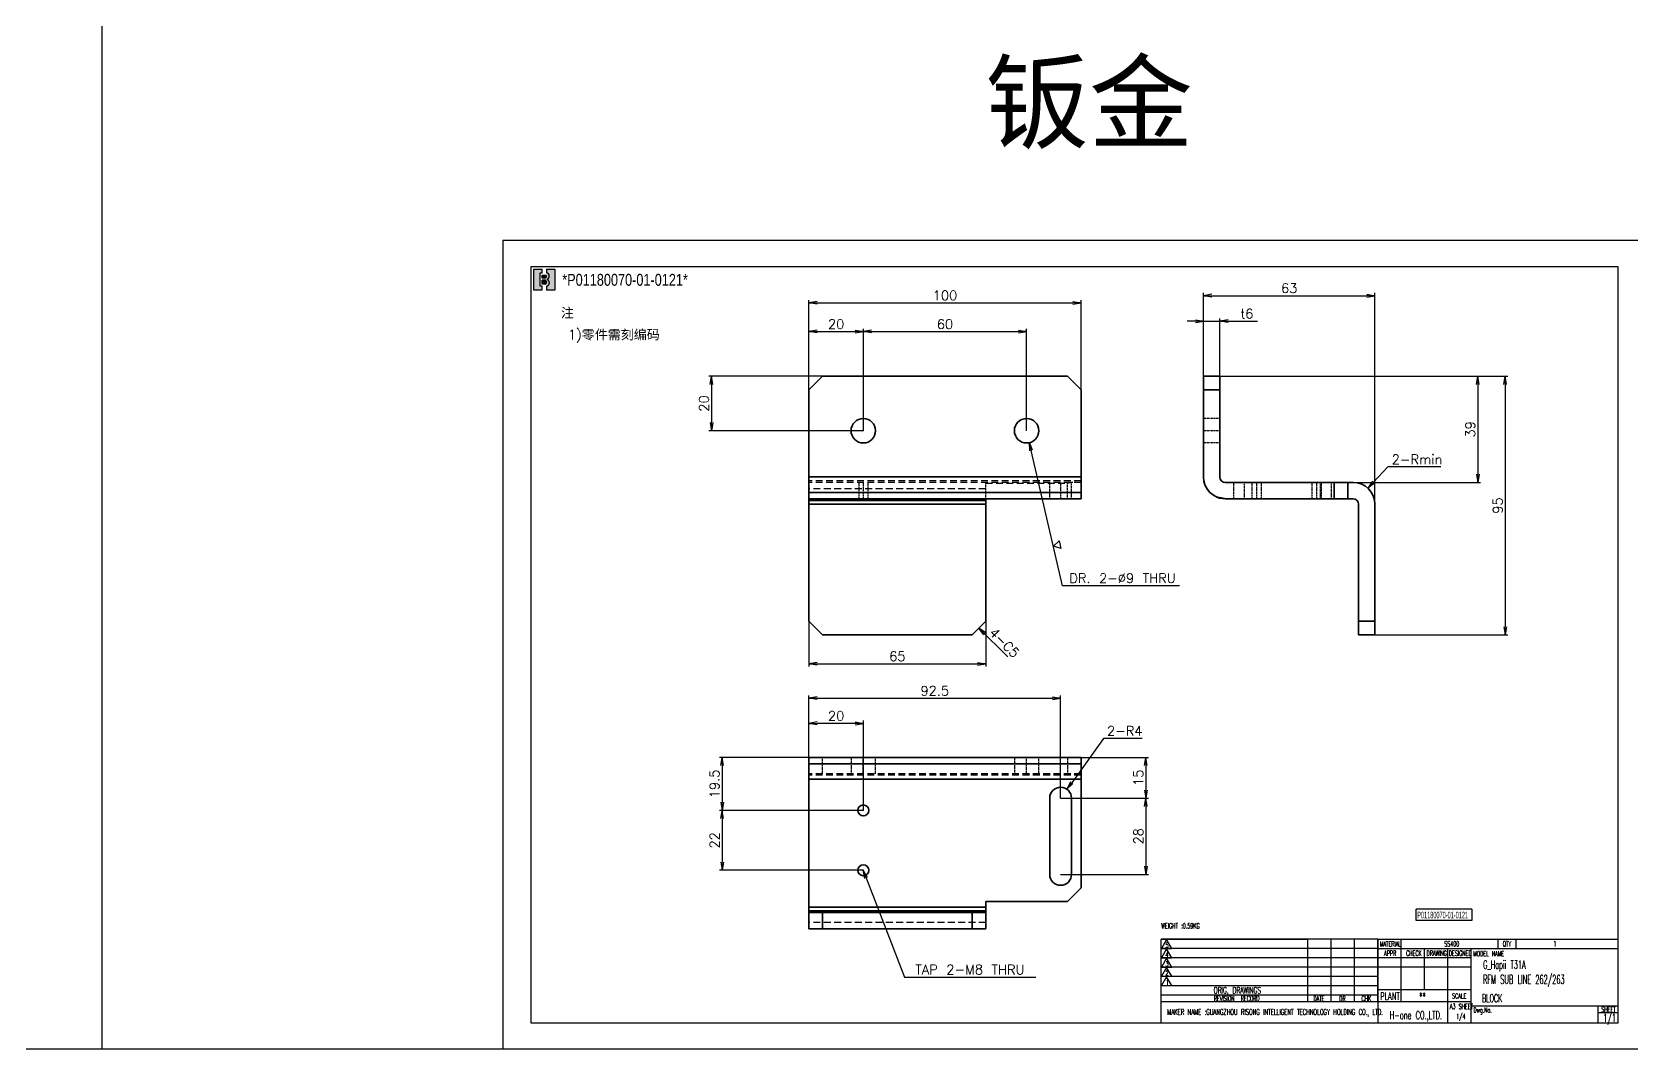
# Model space of a CAD drawing. Header units: inches. Extents: x 21 to 8642, y -3779 to 1599.
# Drawn here: x 4535 to 5123, y 19 to 393 of the extents above; entities that cross this region are included whole.
import ezdxf

# ---------------------------------------------------------------- set-up
doc = ezdxf.new("R2010")
doc.units = ezdxf.units.IN
doc.header["$MEASUREMENT"] = 0
doc.linetypes.add('HIDDEN-HOKUTO', pattern=[3.8, 2.5, -1.3])
doc.layers.add('AM_HID', color=1, linetype='HIDDEN-HOKUTO', lineweight=25)
doc.layers.add('title_frame', color=7, linetype='Continuous')
doc.layers.add('word_dim', color=253, linetype='Continuous')
doc.styles.add('MX_NOTE_STANDARD', font='txt.shx', dxfattribs={"bigfont": 'bigfont.shx'})
doc.styles.get("Standard").update_dxf_attribs({"font": 'txt', "bigfont": 'gbcbig.shx'})
doc.dimstyles.new('STANDARD 1-1', dxfattribs={"dimtxt": 3.5, "dimasz": 3, "dimexe": 1, "dimexo": 0, "dimgap": 1, "dimtad": 3, "dimdsep": 46, "dimtxsty": 'Standard', "dimblk1": 'OPEN', "dimblk2": 'OPEN', "dimsah": 1, "dimcen": 0, "dimclrt": 3, "dimazin": 2, "dimtfac": 1, "dimtmove": 0, "dimatfit": 3, "dimldrblk": 'OPEN', "dimfxl": 0, "dimtolj": 1, "dimtzin": 0, "dimarcsym": 0})
doc.dimstyles.new('STANDARD 1-1$3', dxfattribs={"dimtxt": 3.5, "dimasz": 3, "dimexe": 1, "dimexo": 0, "dimgap": 1, "dimtad": 3, "dimtoh": 1, "dimdsep": 46, "dimtxsty": 'Standard', "dimblk1": 'OPEN', "dimblk2": 'OPEN', "dimsah": 1, "dimcen": 0, "dimclrt": 3, "dimazin": 2, "dimtfac": 1, "dimtofl": 0, "dimtmove": 0, "dimatfit": 3, "dimldrblk": 'OPEN', "dimfxl": 0, "dimtolj": 1, "dimtzin": 0, "dimarcsym": 0})
doc.dimstyles.new('STANDARD 1-1$4', dxfattribs={"dimtxt": 3.5, "dimasz": 3, "dimexe": 1, "dimexo": 0, "dimgap": 1, "dimtad": 3, "dimtoh": 1, "dimdsep": 46, "dimtxsty": 'Standard', "dimblk1": 'OPEN', "dimblk2": 'OPEN', "dimsah": 1, "dimcen": 0, "dimclrt": 3, "dimazin": 2, "dimtfac": 1, "dimtofl": 0, "dimtmove": 0, "dimatfit": 3, "dimldrblk": 'OPEN', "dimfxl": 0, "dimtolj": 1, "dimtzin": 0, "dimarcsym": 0})

# ---------------------------------------------------------------- blocks, each defined once
blk = doc.blocks.new('B\\M+18B40\\M+196A7\\M+100CF\\M+100B0\\M+100B8')
blk.add_hatch(color=1).paths.add_polyline_path([(0.4, 0.815), (0.4, 1), (0, 1), (0, 0), (0.4, 0), (0.4, 0.185), (0.3, 0.185), (0.3, 0.815)])
h = blk.add_hatch(color=1)
edge = h.paths.add_edge_path()
edge.add_line((0.6, 1), (0.6, 0.814))
edge.add_arc((0.585, 0.67), 0.145, 0, 84.06223, ccw=False)
edge.add_arc((0.585, 0.67), 0.145, -69.82873, 0, ccw=False)
edge.add_line((0.635, 0.534), (0.635, 0.512))
edge.add_arc((0.57, 0.355), 0.17, 0, 67.52049, ccw=False)
edge.add_arc((0.57, 0.355), 0.17, -79.83575, 0, ccw=False)
edge.add_line((0.6, 0.188), (0.6, 0))
edge.add_line((0.6, 0), (1, 0))
edge.add_line((1, 0), (1, 1))
edge.add_line((1, 1), (0.6, 1))
h = blk.add_hatch(color=1)
edge = h.paths.add_edge_path()
edge.add_arc((0.53, 0.645), 0.07, 360, 450)
edge.add_line((0.53, 0.715), (0.4, 0.715))
edge.add_line((0.4, 0.715), (0.4, 0.575))
edge.add_line((0.4, 0.575), (0.53, 0.575))
edge.add_arc((0.53, 0.645), 0.07, 270, 360)
h = blk.add_hatch(color=1)
edge = h.paths.add_edge_path()
edge.add_arc((0.515, 0.38), 0.095, 0, 90)
edge.add_line((0.515, 0.475), (0.4, 0.475))
edge.add_line((0.4, 0.475), (0.4, 0.285))
edge.add_line((0.4, 0.285), (0.515, 0.285))
edge.add_arc((0.515, 0.38), 0.095, 270, 360)
at = {"color": 1}
for p, q in [((0, 0), (0, 1)), ((0, 1), (0.4, 1)), ((0.3, 0.815), (0.4, 0.815)), ((0.3, 0.185), (0.3, 0.815)), ((0.4, 0.815), (0.4, 1)), ((0.6, 1), (0.6, 0.814)), ((0.6, 1), (1, 1)), ((1, 1), (1, 0)), ((0.4, 0.185), (0.3, 0.185)), ((0.4, 0.715), (0.53, 0.715)), ((0.4, 0.575), (0.4, 0.715)), ((0.53, 0.575), (0.4, 0.575)), ((0.515, 0.475), (0.4, 0.475)), ((0.4, 0.285), (0.4, 0.475)), ((0.515, 0.285), (0.4, 0.285)), ((0.4, 0), (0.4, 0.185)), ((0.57, 0.525), (0.57, 0.525)), ((0.6, 0.645), (0.6, 0.645)), ((0.6, 0.188), (0.6, 0)), ((0.61, 0.38), (0.61, 0.38)), ((0.635, 0.534), (0.635, 0.512)), ((0.73, 0.67), (0.73, 0.67)), ((0.74, 0.355), (0.74, 0.355)), ((0.4, 0), (0, 0)), ((1, 0), (0.6, 0))]:
    blk.add_line(p, q, dxfattribs=at)
for centre, radius, start, end in [((0.585, 0.67), 0.145, 360, 84.06223), ((0.515, 0.38), 0.095, 0, 90), ((0.515, 0.38), 0.095, 270, 0), ((0.53, 0.645), 0.07, 360, 90), ((0.53, 0.645), 0.07, 270, 360), ((0.57, 0.355), 0.17, 280.16425, 0), ((0.585, 0.67), 0.145, 290.17127, 0), ((0.57, 0.355), 0.17, 0, 67.52049)]:
    blk.add_arc(centre, radius, start, end, dxfattribs=at)
blk.add_attdef('B機密ﾏｰｸ', (-0.086, 1.075), '', height=0.2)
blk = doc.blocks.new('_Open')
at = {"color": 0, "lineweight": -2}
for p, q in [((-1, 0.17), (0, 0)), ((-1, -0.17), (0, 0)), ((0, 0), (-1, 0))]:
    blk.add_line(p, q, dxfattribs=at)
blk = doc.blocks.new('*D242')
at = {"layer": 'DEFPOINTS', "color": 0, "linetype": 'Continuous', "ltscale": 2}
for p in [(4920.77, 293.05), (4820.77, 261.07), (4920.77, 261.07)]:
    blk.add_point(p, dxfattribs=at)
at = {"layer": 'word_dim', "color": 0, "linetype": 'Continuous', "lineweight": -2, "ltscale": 2}
for p, q in [((4820.77, 261.07), (4820.77, 294.05)), ((4920.77, 261.07), (4920.77, 294.05)), ((4823.77, 293.05), (4917.77, 293.05))]:
    blk.add_line(p, q, dxfattribs=at)
at = {"layer": 'word_dim', "color": 0, "linetype": 'Continuous', "lineweight": -2, "ltscale": 2, "xscale": 3, "yscale": 3, "zscale": 3, "rotation": 180}
blk.add_blockref('_Open', (4820.77, 293.05), dxfattribs=at)
at = {"layer": 'word_dim', "color": 0, "linetype": 'Continuous', "lineweight": -2, "ltscale": 2, "xscale": 3, "yscale": 3, "zscale": 3}
blk.add_blockref('_Open', (4920.77, 293.05), dxfattribs=at)
at = {"layer": 'word_dim', "color": 3, "linetype": 'Continuous', "ltscale": 2, "insert": (4870.77, 295.8), "char_height": 3.5, "attachment_point": 5}
blk.add_mtext('\\A1;100', dxfattribs=at)
blk = doc.blocks.new('*D243')
at = {"layer": 'DEFPOINTS', "color": 0, "linetype": 'Continuous', "ltscale": 2}
for p in [(4965.77, 266.07), (5028.77, 171.07), (5076.62, 171.07)]:
    blk.add_point(p, dxfattribs=at)
at = {"layer": 'word_dim', "color": 0, "linetype": 'Continuous', "lineweight": -2, "ltscale": 2}
for p, q in [((4965.77, 266.07), (5077.62, 266.07)), ((5076.62, 263.07), (5076.62, 174.07)), ((5028.77, 171.07), (5077.62, 171.07))]:
    blk.add_line(p, q, dxfattribs=at)
at = {"layer": 'word_dim', "color": 0, "linetype": 'Continuous', "lineweight": -2, "ltscale": 2, "xscale": 3, "yscale": 3, "zscale": 3}
for p, rotation in [((5076.62, 266.07), 90), ((5076.62, 171.07), 270)]:
    blk.add_blockref('_Open', p, dxfattribs=dict(at, rotation=rotation))
at = {"layer": 'word_dim', "color": 3, "linetype": 'Continuous', "ltscale": 2, "insert": (5073.87, 218.57), "char_height": 3.5, "attachment_point": 5, "rotation": 90}
blk.add_mtext('\\A1;95', dxfattribs=at)
blk = doc.blocks.new('*D244')
at = {"layer": 'DEFPOINTS', "color": 0, "linetype": 'Continuous', "ltscale": 2}
for p in [(5028.77, 295.69), (4965.77, 266.07), (5028.77, 213.13)]:
    blk.add_point(p, dxfattribs=at)
at = {"layer": 'word_dim', "color": 0, "linetype": 'Continuous', "lineweight": -2, "ltscale": 2}
for p, q in [((4965.77, 266.07), (4965.77, 296.69)), ((4968.77, 295.69), (5025.77, 295.69)), ((5028.77, 213.13), (5028.77, 296.69))]:
    blk.add_line(p, q, dxfattribs=at)
at = {"layer": 'word_dim', "color": 0, "linetype": 'Continuous', "lineweight": -2, "ltscale": 2, "xscale": 3, "yscale": 3, "zscale": 3, "rotation": 180}
blk.add_blockref('_Open', (4965.77, 295.69), dxfattribs=at)
at = {"layer": 'word_dim', "color": 0, "linetype": 'Continuous', "lineweight": -2, "ltscale": 2, "xscale": 3, "yscale": 3, "zscale": 3}
blk.add_blockref('_Open', (5028.77, 295.69), dxfattribs=at)
at = {"layer": 'word_dim', "color": 3, "linetype": 'Continuous', "ltscale": 2, "insert": (4997.27, 298.44), "char_height": 3.5, "attachment_point": 5}
blk.add_mtext('\\A1;63', dxfattribs=at)
blk = doc.blocks.new('*D245')
at = {"layer": 'DEFPOINTS', "color": 0, "linetype": 'Continuous', "ltscale": 2}
for p in [(4971.77, 286.33), (4965.77, 266.07), (4971.77, 266.07)]:
    blk.add_point(p, dxfattribs=at)
at = {"layer": 'word_dim', "color": 0, "linetype": 'Continuous', "lineweight": -2, "ltscale": 2}
for p, q in [((4962.77, 286.33), (4959.77, 286.33)), ((4965.77, 266.07), (4965.77, 287.33)), ((4965.77, 286.33), (4971.77, 286.33)), ((4971.77, 266.07), (4971.77, 287.33)), ((4974.77, 286.33), (4985.6, 286.33))]:
    blk.add_line(p, q, dxfattribs=at)
at = {"layer": 'word_dim', "color": 0, "linetype": 'Continuous', "lineweight": -2, "ltscale": 2, "xscale": 3, "yscale": 3, "zscale": 3}
blk.add_blockref('_Open', (4965.77, 286.33), dxfattribs=at)
at = {"layer": 'word_dim', "color": 0, "linetype": 'Continuous', "lineweight": -2, "ltscale": 2, "xscale": 3, "yscale": 3, "zscale": 3, "rotation": 180}
blk.add_blockref('_Open', (4971.77, 286.33), dxfattribs=at)
at = {"layer": 'word_dim', "color": 3, "linetype": 'Continuous', "ltscale": 2, "insert": (4981.68, 289.08), "char_height": 3.5, "attachment_point": 5}
blk.add_mtext('\\A1;t6', dxfattribs=at)
blk = doc.blocks.new('*D246')
at = {"layer": 'DEFPOINTS', "color": 0, "linetype": 'Continuous', "ltscale": 2}
for p in [(5026.2, 224.94), (5020.77, 219.07)]:
    blk.add_point(p, dxfattribs=at)
at = {"layer": 'word_dim', "color": 0, "linetype": 'Continuous', "lineweight": -2, "ltscale": 2}
for p, q in [((5033.47, 232.8), (5028.24, 227.14)), ((5052.97, 232.8), (5033.47, 232.8))]:
    blk.add_line(p, q, dxfattribs=at)
at = {"layer": 'word_dim', "color": 0, "linetype": 'Continuous', "lineweight": -2, "ltscale": 2, "xscale": 3, "yscale": 3, "zscale": 3, "rotation": 227.2187707893156}
blk.add_blockref('_Open', (5026.2, 224.94), dxfattribs=at)
at = {"layer": 'word_dim', "color": 3, "linetype": 'Continuous', "ltscale": 2, "insert": (5044.22, 235.55), "char_height": 3.5, "attachment_point": 5}
blk.add_mtext('\\A1;2-Rmin', dxfattribs=at)
blk = doc.blocks.new('*D247')
at = {"layer": 'DEFPOINTS', "color": 0, "linetype": 'Continuous', "ltscale": 2}
for p in [(4971.77, 266.07), (4985.27, 227.07), (5066.54, 227.07)]:
    blk.add_point(p, dxfattribs=at)
at = {"layer": 'word_dim', "color": 0, "linetype": 'Continuous', "lineweight": -2, "ltscale": 2}
for p, q in [((4971.77, 266.07), (5067.54, 266.07)), ((5066.54, 263.07), (5066.54, 230.07)), ((4985.27, 227.07), (5067.54, 227.07))]:
    blk.add_line(p, q, dxfattribs=at)
at = {"layer": 'word_dim', "color": 0, "linetype": 'Continuous', "lineweight": -2, "ltscale": 2, "xscale": 3, "yscale": 3, "zscale": 3}
for p, rotation in [((5066.54, 266.07), 90), ((5066.54, 227.07), 270)]:
    blk.add_blockref('_Open', p, dxfattribs=dict(at, rotation=rotation))
at = {"layer": 'word_dim', "color": 3, "linetype": 'Continuous', "ltscale": 2, "insert": (5063.79, 246.57), "char_height": 3.5, "attachment_point": 5, "rotation": 90}
blk.add_mtext('\\A1;39', dxfattribs=at)
blk = doc.blocks.new('*D248')
at = {"layer": 'DEFPOINTS', "color": 0, "linetype": 'Continuous', "ltscale": 2}
for p in [(4840.77, 282.49), (4820.77, 261.07), (4840.77, 246.07)]:
    blk.add_point(p, dxfattribs=at)
at = {"layer": 'word_dim', "color": 0, "linetype": 'Continuous', "lineweight": -2, "ltscale": 2}
for p, q in [((4820.77, 261.07), (4820.77, 283.49)), ((4823.77, 282.49), (4837.77, 282.49)), ((4840.77, 246.07), (4840.77, 283.49))]:
    blk.add_line(p, q, dxfattribs=at)
at = {"layer": 'word_dim', "color": 0, "linetype": 'Continuous', "lineweight": -2, "ltscale": 2, "xscale": 3, "yscale": 3, "zscale": 3, "rotation": 180}
blk.add_blockref('_Open', (4820.77, 282.49), dxfattribs=at)
at = {"layer": 'word_dim', "color": 0, "linetype": 'Continuous', "lineweight": -2, "ltscale": 2, "xscale": 3, "yscale": 3, "zscale": 3}
blk.add_blockref('_Open', (4840.77, 282.49), dxfattribs=at)
at = {"layer": 'word_dim', "color": 3, "linetype": 'Continuous', "ltscale": 2, "insert": (4830.77, 285.24), "char_height": 3.5, "attachment_point": 5}
blk.add_mtext('\\A1;20', dxfattribs=at)
blk = doc.blocks.new('*D249')
at = {"layer": 'DEFPOINTS', "color": 0, "linetype": 'Continuous', "ltscale": 2}
for p in [(4900.77, 282.49), (4840.77, 246.07), (4900.77, 246.07)]:
    blk.add_point(p, dxfattribs=at)
at = {"layer": 'word_dim', "color": 0, "linetype": 'Continuous', "lineweight": -2, "ltscale": 2}
for p, q in [((4840.77, 246.07), (4840.77, 283.49)), ((4843.77, 282.49), (4897.77, 282.49)), ((4900.77, 246.07), (4900.77, 283.49))]:
    blk.add_line(p, q, dxfattribs=at)
at = {"layer": 'word_dim', "color": 0, "linetype": 'Continuous', "lineweight": -2, "ltscale": 2, "xscale": 3, "yscale": 3, "zscale": 3, "rotation": 180}
blk.add_blockref('_Open', (4840.77, 282.49), dxfattribs=at)
at = {"layer": 'word_dim', "color": 0, "linetype": 'Continuous', "lineweight": -2, "ltscale": 2, "xscale": 3, "yscale": 3, "zscale": 3}
blk.add_blockref('_Open', (4900.77, 282.49), dxfattribs=at)
at = {"layer": 'word_dim', "color": 3, "linetype": 'Continuous', "ltscale": 2, "insert": (4870.77, 285.24), "char_height": 3.5, "attachment_point": 5}
blk.add_mtext('\\A1;60', dxfattribs=at)
blk = doc.blocks.new('*D250')
at = {"layer": 'DEFPOINTS', "color": 0, "linetype": 'Continuous', "ltscale": 2}
for p in [(4828.79, 266.07), (4784.94, 246.07), (4840.77, 246.07)]:
    blk.add_point(p, dxfattribs=at)
at = {"layer": 'word_dim', "color": 0, "linetype": 'Continuous', "lineweight": -2, "ltscale": 2}
for p, q in [((4828.79, 266.07), (4783.94, 266.07)), ((4784.94, 263.07), (4784.94, 249.07)), ((4840.77, 246.07), (4783.94, 246.07))]:
    blk.add_line(p, q, dxfattribs=at)
at = {"layer": 'word_dim', "color": 0, "linetype": 'Continuous', "lineweight": -2, "ltscale": 2, "xscale": 3, "yscale": 3, "zscale": 3}
for p, rotation in [((4784.94, 266.07), 90), ((4784.94, 246.07), 270)]:
    blk.add_blockref('_Open', p, dxfattribs=dict(at, rotation=rotation))
at = {"layer": 'word_dim', "color": 3, "linetype": 'Continuous', "ltscale": 2, "insert": (4782.19, 256.07), "char_height": 3.5, "attachment_point": 5, "rotation": 90}
blk.add_mtext('\\A1;20', dxfattribs=at)
blk = doc.blocks.new('*D251')
at = {"layer": 'DEFPOINTS', "color": 0, "linetype": 'Continuous', "ltscale": 2}
for p in [(4820.77, 138.55), (4820.77, 106.57), (4840.77, 106.57)]:
    blk.add_point(p, dxfattribs=at)
at = {"layer": 'word_dim', "color": 0, "linetype": 'Continuous', "lineweight": -2, "ltscale": 2}
for p, q in [((4820.77, 106.57), (4820.77, 139.55)), ((4837.77, 138.55), (4823.77, 138.55)), ((4840.77, 106.57), (4840.77, 139.55))]:
    blk.add_line(p, q, dxfattribs=at)
at = {"layer": 'word_dim', "color": 0, "linetype": 'Continuous', "lineweight": -2, "ltscale": 2, "xscale": 3, "yscale": 3, "zscale": 3, "rotation": 180}
blk.add_blockref('_Open', (4820.77, 138.55), dxfattribs=at)
at = {"layer": 'word_dim', "color": 0, "linetype": 'Continuous', "lineweight": -2, "ltscale": 2, "xscale": 3, "yscale": 3, "zscale": 3}
blk.add_blockref('_Open', (4840.77, 138.55), dxfattribs=at)
at = {"layer": 'word_dim', "color": 3, "linetype": 'Continuous', "ltscale": 2, "insert": (4830.77, 141.3), "char_height": 3.5, "attachment_point": 5}
blk.add_mtext('\\A1;20', dxfattribs=at)
blk = doc.blocks.new('*D252')
at = {"layer": 'DEFPOINTS', "color": 0, "linetype": 'Continuous', "ltscale": 2}
for p in [(4913.27, 147.78), (4820.77, 114.39), (4913.27, 111.07)]:
    blk.add_point(p, dxfattribs=at)
at = {"layer": 'word_dim', "color": 0, "linetype": 'Continuous', "lineweight": -2, "ltscale": 2}
for p, q in [((4820.77, 114.39), (4820.77, 148.78)), ((4823.77, 147.78), (4910.27, 147.78)), ((4913.27, 111.07), (4913.27, 148.78))]:
    blk.add_line(p, q, dxfattribs=at)
at = {"layer": 'word_dim', "color": 0, "linetype": 'Continuous', "lineweight": -2, "ltscale": 2, "xscale": 3, "yscale": 3, "zscale": 3, "rotation": 180}
blk.add_blockref('_Open', (4820.77, 147.78), dxfattribs=at)
at = {"layer": 'word_dim', "color": 0, "linetype": 'Continuous', "lineweight": -2, "ltscale": 2, "xscale": 3, "yscale": 3, "zscale": 3}
blk.add_blockref('_Open', (4913.27, 147.78), dxfattribs=at)
at = {"layer": 'word_dim', "color": 3, "linetype": 'Continuous', "ltscale": 2, "insert": (4867.02, 150.53), "char_height": 3.5, "attachment_point": 5}
blk.add_mtext('\\A1;92.5', dxfattribs=at)
blk = doc.blocks.new('*D253')
at = {"layer": 'DEFPOINTS', "color": 0, "linetype": 'Continuous', "ltscale": 2}
for p in [(4820.77, 126.07), (4788.86, 106.57), (4840.77, 106.57)]:
    blk.add_point(p, dxfattribs=at)
at = {"layer": 'word_dim', "color": 0, "linetype": 'Continuous', "lineweight": -2, "ltscale": 2}
for p, q in [((4820.77, 126.07), (4787.86, 126.07)), ((4788.86, 123.07), (4788.86, 109.57)), ((4840.77, 106.57), (4787.86, 106.57))]:
    blk.add_line(p, q, dxfattribs=at)
at = {"layer": 'word_dim', "color": 0, "linetype": 'Continuous', "lineweight": -2, "ltscale": 2, "xscale": 3, "yscale": 3, "zscale": 3}
for p, rotation in [((4788.86, 126.07), 90), ((4788.86, 106.57), 270)]:
    blk.add_blockref('_Open', p, dxfattribs=dict(at, rotation=rotation))
at = {"layer": 'word_dim', "color": 3, "linetype": 'Continuous', "ltscale": 2, "insert": (4786.11, 116.32), "char_height": 3.5, "attachment_point": 5, "rotation": 90}
blk.add_mtext('\\A1;19.5', dxfattribs=at)
blk = doc.blocks.new('*D254')
at = {"layer": 'DEFPOINTS', "color": 0, "linetype": 'Continuous', "ltscale": 2}
for p in [(4840.77, 106.57), (4788.86, 84.57), (4840.77, 84.57)]:
    blk.add_point(p, dxfattribs=at)
at = {"layer": 'word_dim', "color": 0, "linetype": 'Continuous', "lineweight": -2, "ltscale": 2}
for p, q in [((4840.77, 106.57), (4787.86, 106.57)), ((4788.86, 103.57), (4788.86, 87.57)), ((4840.77, 84.57), (4787.86, 84.57))]:
    blk.add_line(p, q, dxfattribs=at)
at = {"layer": 'word_dim', "color": 0, "linetype": 'Continuous', "lineweight": -2, "ltscale": 2, "xscale": 3, "yscale": 3, "zscale": 3}
for p, rotation in [((4788.86, 106.57), 90), ((4788.86, 84.57), 270)]:
    blk.add_blockref('_Open', p, dxfattribs=dict(at, rotation=rotation))
at = {"layer": 'word_dim', "color": 3, "linetype": 'Continuous', "ltscale": 2, "insert": (4786.11, 95.57), "char_height": 3.5, "attachment_point": 5, "rotation": 90}
blk.add_mtext('\\A1;22', dxfattribs=at)
blk = doc.blocks.new('*D255')
at = {"layer": 'DEFPOINTS', "color": 0, "linetype": 'Continuous', "ltscale": 2}
for p in [(4920.77, 126.07), (4913.27, 111.07), (4944.58, 111.07)]:
    blk.add_point(p, dxfattribs=at)
at = {"layer": 'word_dim', "color": 0, "linetype": 'Continuous', "lineweight": -2, "ltscale": 2}
for p, q in [((4920.77, 126.07), (4945.58, 126.07)), ((4944.58, 123.07), (4944.58, 114.07)), ((4913.27, 111.07), (4945.58, 111.07))]:
    blk.add_line(p, q, dxfattribs=at)
at = {"layer": 'word_dim', "color": 0, "linetype": 'Continuous', "lineweight": -2, "ltscale": 2, "xscale": 3, "yscale": 3, "zscale": 3}
for p, rotation in [((4944.58, 126.07), 90), ((4944.58, 111.07), 270)]:
    blk.add_blockref('_Open', p, dxfattribs=dict(at, rotation=rotation))
at = {"layer": 'word_dim', "color": 3, "linetype": 'Continuous', "ltscale": 2, "insert": (4941.83, 118.57), "char_height": 3.5, "attachment_point": 5, "rotation": 90}
blk.add_mtext('\\A1;15', dxfattribs=at)
blk = doc.blocks.new('*D256')
at = {"layer": 'DEFPOINTS', "color": 0, "linetype": 'Continuous', "ltscale": 2}
for p in [(4913.27, 111.07), (4913.27, 83.07), (4944.58, 83.07)]:
    blk.add_point(p, dxfattribs=at)
at = {"layer": 'word_dim', "color": 0, "linetype": 'Continuous', "lineweight": -2, "ltscale": 2}
for p, q in [((4913.27, 111.07), (4945.58, 111.07)), ((4944.58, 108.07), (4944.58, 86.07)), ((4913.27, 83.07), (4945.58, 83.07))]:
    blk.add_line(p, q, dxfattribs=at)
at = {"layer": 'word_dim', "color": 0, "linetype": 'Continuous', "lineweight": -2, "ltscale": 2, "xscale": 3, "yscale": 3, "zscale": 3}
for p, rotation in [((4944.58, 111.07), 90), ((4944.58, 83.07), 270)]:
    blk.add_blockref('_Open', p, dxfattribs=dict(at, rotation=rotation))
at = {"layer": 'word_dim', "color": 3, "linetype": 'Continuous', "ltscale": 2, "insert": (4941.83, 97.07), "char_height": 3.5, "attachment_point": 5, "rotation": 90}
blk.add_mtext('\\A1;28', dxfattribs=at)
blk = doc.blocks.new('*D257')
at = {"layer": 'DEFPOINTS', "color": 0, "linetype": 'Continuous', "ltscale": 2}
for p in [(4820.77, 180.08), (4885.77, 180.08), (4885.77, 160.45)]:
    blk.add_point(p, dxfattribs=at)
at = {"layer": 'word_dim', "color": 0, "linetype": 'Continuous', "lineweight": -2, "ltscale": 2}
for p, q in [((4820.77, 180.08), (4820.77, 159.45)), ((4885.77, 180.08), (4885.77, 159.45)), ((4823.77, 160.45), (4882.77, 160.45))]:
    blk.add_line(p, q, dxfattribs=at)
at = {"layer": 'word_dim', "color": 0, "linetype": 'Continuous', "lineweight": -2, "ltscale": 2, "xscale": 3, "yscale": 3, "zscale": 3, "rotation": 180}
blk.add_blockref('_Open', (4820.77, 160.45), dxfattribs=at)
at = {"layer": 'word_dim', "color": 0, "linetype": 'Continuous', "lineweight": -2, "ltscale": 2, "xscale": 3, "yscale": 3, "zscale": 3}
blk.add_blockref('_Open', (4885.77, 160.45), dxfattribs=at)
at = {"layer": 'word_dim', "color": 3, "linetype": 'Continuous', "ltscale": 2, "insert": (4853.27, 163.2), "char_height": 3.5, "attachment_point": 5}
blk.add_mtext('\\A1;65', dxfattribs=at)
blk = doc.blocks.new('*D258')
at = {"layer": 'DEFPOINTS', "color": 0, "linetype": 'Continuous', "ltscale": 2}
for p in [(4899.75, 250.45), (4901.78, 241.69)]:
    blk.add_point(p, dxfattribs=at)
at = {"layer": 'word_dim', "color": 0, "linetype": 'Continuous', "lineweight": -2, "ltscale": 2}
for p, q in [((4914, 189.13), (4902.46, 238.77)), ((4957, 189.13), (4914, 189.13))]:
    blk.add_line(p, q, dxfattribs=at)
at = {"layer": 'word_dim', "color": 0, "linetype": 'Continuous', "lineweight": -2, "ltscale": 2, "xscale": 3, "yscale": 3, "zscale": 3, "rotation": 103.0873901631292}
blk.add_blockref('_Open', (4901.78, 241.69), dxfattribs=at)
at = {"layer": 'word_dim', "color": 3, "linetype": 'Continuous', "ltscale": 2, "insert": (4936, 191.88), "char_height": 3.5, "attachment_point": 5}
blk.add_mtext('\\A1;DR. 2-∅9 THRU', dxfattribs=at)
blk = doc.blocks.new('shiage1')
at = {"layer": 'word_dim', "color": 3, "linetype": 'Continuous'}
for p, q in [((0, 0), (-1.44, 2.5)), ((-1.44, 2.5), (1.44, 2.5)), ((1.44, 2.5), (0, 0))]:
    blk.add_line(p, q, dxfattribs=at)
blk = doc.blocks.new('*D259')
at = {"layer": 'DEFPOINTS', "color": 0, "linetype": 'Continuous', "ltscale": 2}
for p in [(4915.59, 114.32), (4913.27, 111.07)]:
    blk.add_point(p, dxfattribs=at)
at = {"layer": 'word_dim', "color": 0, "linetype": 'Continuous', "lineweight": -2, "ltscale": 2}
for p, q in [((4928.98, 133.04), (4917.34, 116.76)), ((4943.23, 133.04), (4928.98, 133.04))]:
    blk.add_line(p, q, dxfattribs=at)
at = {"layer": 'word_dim', "color": 0, "linetype": 'Continuous', "lineweight": -2, "ltscale": 2, "xscale": 3, "yscale": 3, "zscale": 3, "rotation": 234.4101259059601}
blk.add_blockref('_Open', (4915.59, 114.32), dxfattribs=at)
at = {"layer": 'word_dim', "color": 3, "linetype": 'Continuous', "ltscale": 2, "insert": (4936.82, 135.79), "char_height": 3.5, "attachment_point": 5}
blk.add_mtext('\\A1;2-R4', dxfattribs=at)

msp = doc.modelspace()

# ---------------------------------------------------------------- linework, layer by layer
at = {"color": 7, "lineweight": 35, "ltscale": 0.176777}
for p, q in [((4825.765, 266.071), (4820.765, 261.071)), ((4920.765, 261.071), (4915.765, 266.071)), ((4820.765, 176.071), (4825.765, 171.071)), ((4880.765, 171.071), (4885.765, 176.071)), ((4915.765, 73.071), (4920.765, 78.071))]:
    msp.add_line(p, q, dxfattribs=at)
at = {"color": 7, "lineweight": 35}
for p, q in [((4915.765, 266.071), (4825.765, 266.071)), ((4820.765, 261.071), (4820.765, 229.071)), ((4920.765, 261.071), (4920.765, 229.071)), ((4965.765, 261.071), (4965.765, 229.071)), ((4971.765, 261.071), (4971.765, 229.071)), ((4920.765, 229.071), (4820.765, 229.071)), ((4920.765, 223.414), (4820.765, 223.414)), ((4973.765, 227.071), (5017.765, 227.071)), ((4820.765, 221.071), (4920.765, 221.071)), ((4885.765, 220.485), (4820.765, 220.485)), ((4885.765, 219.071), (4820.765, 219.071)), ((4820.765, 176.071), (4820.765, 219.071)), ((4885.765, 219.071), (4885.765, 176.071)), ((4973.765, 221.071), (5017.765, 221.071)), ((5022.765, 219.071), (5022.765, 176.071)), ((5028.765, 219.071), (5028.765, 176.071)), ((4825.765, 171.071), (4880.765, 171.071)), ((4920.765, 126.071), (4820.765, 126.071)), ((4920.765, 123.728), (4820.765, 123.728)), ((4820.765, 118.071), (4920.765, 118.071)), ((4820.765, 71.071), (4820.765, 118.071)), ((4920.765, 118.071), (4920.765, 78.071)), ((4909.265, 111.071), (4909.265, 83.071)), ((4917.265, 111.071), (4917.265, 83.071)), ((4820.765, 71.071), (4885.765, 71.071)), ((4885.765, 73.071), (4915.765, 73.071)), ((4885.765, 69.657), (4820.765, 69.657)), ((4825.765, 69.071), (4880.765, 69.071)), ((4825.765, 63.071), (4880.765, 63.071))]:
    msp.add_line(p, q, dxfattribs=at)
at = {"color": 7, "lineweight": 35, "ltscale": 0.125}
for p, q in [((4965.765, 261.071), (4965.765, 266.071)), ((4971.765, 266.071), (4971.765, 261.071)), ((5020.765, 221.071), (5017.765, 221.071)), ((5022.765, 171.071), (5022.765, 176.071)), ((5028.765, 176.071), (5028.765, 171.071)), ((4820.765, 69.071), (4825.765, 69.071)), ((4880.765, 69.071), (4885.765, 69.071)), ((4825.765, 63.071), (4820.765, 63.071)), ((4885.765, 63.071), (4880.765, 63.071))]:
    msp.add_line(p, q, dxfattribs=at)
at = {"color": 7, "lineweight": 35, "ltscale": 0.15}
for p, q in [((4965.765, 266.071), (4971.765, 266.071)), ((4971.765, 261.071), (4965.765, 261.071)), ((5013.765, 227.071), (5013.765, 221.071)), ((5022.765, 176.071), (5028.765, 176.071)), ((5028.765, 171.071), (5022.765, 171.071)), ((4820.765, 63.071), (4820.765, 69.071)), ((4825.765, 63.071), (4825.765, 69.071)), ((4880.765, 63.071), (4880.765, 69.071)), ((4885.765, 69.071), (4885.765, 63.071))]:
    msp.add_line(p, q, dxfattribs=at)
at = {"color": 7, "lineweight": 35, "ltscale": 0.076538}
for p, q in [((4820.765, 226.01), (4820.765, 229.071)), ((4820.765, 118.071), (4820.765, 121.133))]:
    msp.add_line(p, q, dxfattribs=at)
at = {"color": 7, "lineweight": 35, "ltscale": 0.064883}
for p, q in [((4820.765, 223.414), (4820.765, 226.01)), ((4820.765, 121.133), (4820.765, 123.728))]:
    msp.add_line(p, q, dxfattribs=at)
at = {"color": 7, "lineweight": 35, "ltscale": 0.043353}
for p, q in [((4820.765, 221.68), (4820.765, 223.414)), ((4820.765, 123.728), (4820.765, 125.462))]:
    msp.add_line(p, q, dxfattribs=at)
at = {"color": 7, "lineweight": 35, "ltscale": 0.040982}
msp.add_line((4920.765, 229.071), (4920.765, 227.432), dxfattribs=at)
at = {"color": 7, "lineweight": 35, "ltscale": 0.038452}
msp.add_line((4920.765, 227.432), (4920.765, 225.894), dxfattribs=at)
at = {"color": 7, "lineweight": 35, "ltscale": 0.033893}
msp.add_line((4920.765, 225.894), (4920.765, 224.538), dxfattribs=at)
at = {"color": 7, "lineweight": 35, "ltscale": 0.028094}
msp.add_line((4920.765, 224.538), (4920.765, 223.414), dxfattribs=at)
at = {"color": 7, "lineweight": 35, "ltscale": 0.031583}
msp.add_line((4920.765, 222.151), (4920.765, 223.414), dxfattribs=at)
at = {"color": 7, "lineweight": 35, "ltscale": 0.041197}
msp.add_line((4965.765, 229.071), (4965.933, 227.432), dxfattribs=at)
at = {"color": 7, "lineweight": 35, "ltscale": 0.040343}
msp.add_line((4965.933, 227.432), (4966.421, 225.894), dxfattribs=at)
msp.add_line((4965.933, 227.432), (4966.421, 225.894), dxfattribs=at)
at = {"color": 7, "lineweight": 35, "ltscale": 0.003124}
msp.add_line((4966.421, 225.894), (4966.375, 226.01), dxfattribs=at)
at = {"color": 7, "lineweight": 35, "ltscale": 0.038781}
msp.add_line((4966.421, 225.894), (4967.175, 224.538), dxfattribs=at)
at = {"color": 7, "lineweight": 35, "ltscale": 0.036525}
msp.add_line((4967.175, 224.538), (4968.109, 223.414), dxfattribs=at)
at = {"color": 7, "lineweight": 35, "ltscale": 0.051766}
msp.add_line((4969.75, 222.151), (4968.109, 223.414), dxfattribs=at)
at = {"color": 7, "lineweight": 35, "ltscale": 0.019881}
msp.add_line((4971.765, 229.071), (4971.925, 228.292), dxfattribs=at)
at = {"color": 7, "lineweight": 35, "ltscale": 0.01951}
msp.add_line((4971.765, 229.071), (4971.918, 228.306), dxfattribs=at)
at = {"color": 7, "lineweight": 35, "ltscale": 0.019509}
msp.add_line((4971.918, 228.306), (4972.351, 227.657), dxfattribs=at)
at = {"color": 7, "lineweight": 35, "ltscale": 0.019501}
msp.add_line((4973, 227.223), (4972.351, 227.657), dxfattribs=at)
at = {"color": 7, "lineweight": 35, "ltscale": 0.019848}
msp.add_line((4972.988, 227.232), (4973.765, 227.071), dxfattribs=at)
at = {"color": 7, "lineweight": 35, "ltscale": 0.019515}
msp.add_line((4973.765, 227.071), (4973, 227.223), dxfattribs=at)
at = {"color": 7, "lineweight": 35, "ltscale": 0.075}
msp.add_line((5017.765, 227.071), (5020.765, 227.071), dxfattribs=at)
at = {"color": 7, "lineweight": 35, "ltscale": 0.143649}
msp.add_line((5018.765, 221.071), (5018.765, 227.071), dxfattribs=at)
at = {"color": 7, "lineweight": 35, "ltscale": 0.015225}
for p, q in [((4820.765, 221.071), (4820.765, 221.68)), ((4820.765, 125.462), (4820.765, 126.071))]:
    msp.add_line(p, q, dxfattribs=at)
at = {"color": 7, "lineweight": 35, "ltscale": 0.004114}
for p, q in [((4820.765, 220.907), (4820.765, 221.071)), ((4820.765, 69.071), (4820.765, 69.236))]:
    msp.add_line(p, q, dxfattribs=at)
at = {"color": 7, "lineweight": 35, "ltscale": 0.010532}
for p, q in [((4820.765, 220.485), (4820.765, 220.907)), ((4820.765, 69.236), (4820.765, 69.657))]:
    msp.add_line(p, q, dxfattribs=at)
at = {"color": 7, "lineweight": 35, "ltscale": 0.015497}
for p, q in [((4820.765, 219.865), (4820.765, 220.485)), ((4820.765, 69.657), (4820.765, 70.277))]:
    msp.add_line(p, q, dxfattribs=at)
at = {"color": 7, "lineweight": 35, "ltscale": 0.019858}
for p, q in [((4820.765, 219.071), (4820.765, 219.865)), ((4820.765, 70.277), (4820.765, 71.071))]:
    msp.add_line(p, q, dxfattribs=at)
at = {"color": 7, "lineweight": 35, "ltscale": 0.003806}
for p, q in [((4885.765, 221.071), (4885.765, 220.919)), ((4885.765, 69.071), (4885.765, 69.223))]:
    msp.add_line(p, q, dxfattribs=at)
at = {"color": 7, "lineweight": 35, "ltscale": 0.01084}
for p, q in [((4885.765, 220.919), (4885.765, 220.485)), ((4885.765, 69.223), (4885.765, 69.657))]:
    msp.add_line(p, q, dxfattribs=at)
at = {"color": 7, "lineweight": 35, "ltscale": 0.01622}
for p, q in [((4885.765, 219.836), (4885.765, 220.485)), ((4885.765, 70.306), (4885.765, 69.657))]:
    msp.add_line(p, q, dxfattribs=at)
at = {"color": 7, "lineweight": 35, "ltscale": 0.019135}
for p, q in [((4885.765, 219.071), (4885.765, 219.836)), ((4885.765, 73.071), (4885.765, 70.306))]:
    msp.add_line(p, q, dxfattribs=at)
at = {"color": 7, "lineweight": 35, "ltscale": 0.019974}
msp.add_line((4920.765, 221.352), (4920.765, 222.151), dxfattribs=at)
at = {"color": 7, "lineweight": 35, "ltscale": 0.007022}
msp.add_line((4920.765, 221.071), (4920.765, 221.352), dxfattribs=at)
at = {"color": 7, "lineweight": 35, "ltscale": 0.051853}
for p, q in [((4969.75, 222.151), (4971.664, 221.352)), ((4971.664, 221.352), (4969.75, 222.151))]:
    msp.add_line(p, q, dxfattribs=at)
at = {"color": 7, "lineweight": 35, "ltscale": 0.025385}
msp.add_line((4971.664, 221.352), (4970.703, 221.68), dxfattribs=at)
at = {"color": 7, "lineweight": 35, "ltscale": 0.053006}
msp.add_line((4973.765, 221.071), (4971.664, 221.352), dxfattribs=at)
at = {"color": 7, "lineweight": 35, "ltscale": 0.004245}
msp.add_line((4920.765, 126.071), (4920.765, 125.901), dxfattribs=at)
at = {"color": 7, "lineweight": 35, "ltscale": 0.012207}
msp.add_line((4920.765, 125.901), (4920.765, 125.413), dxfattribs=at)
at = {"color": 7, "lineweight": 35, "ltscale": 0.018753}
msp.add_line((4920.765, 125.413), (4920.765, 124.663), dxfattribs=at)
at = {"color": 7, "lineweight": 35, "ltscale": 0.023373}
msp.add_line((4920.765, 124.663), (4920.765, 123.728), dxfattribs=at)
at = {"color": 7, "lineweight": 35, "ltscale": 0.041077}
msp.add_line((4920.765, 122.085), (4920.765, 123.728), dxfattribs=at)
at = {"color": 7, "lineweight": 35, "ltscale": 0.047812}
msp.add_line((4920.765, 120.172), (4920.765, 122.085), dxfattribs=at)
at = {"color": 7, "lineweight": 35, "ltscale": 0.052533}
msp.add_line((4920.765, 118.071), (4920.765, 120.172), dxfattribs=at)
at = {"color": 7, "lineweight": 35}
for centre, radius in [((4840.765, 246.071), 4.5), ((4900.765, 246.071), 4.5), ((4840.765, 106.571), 2), ((4840.765, 84.571), 2)]:
    msp.add_circle(centre, radius, dxfattribs=at)
for centre, radius, start, end in [((5020.765, 219.071), 8, 0, 90), ((5020.765, 219.071), 2, 0, 90), ((4913.265, 111.071), 4, 0, 180), ((4913.265, 83.071), 4, 180, 0)]:
    msp.add_arc(centre, radius, start, end, dxfattribs=at)
at = {"layer": 'AM_HID', "ltscale": 0.15}
for p, q in [((4971.765, 250.571), (4965.765, 250.571)), ((4971.765, 246.071), (4965.765, 246.071)), ((4971.765, 241.571), (4965.765, 241.571)), ((4839.054, 227.071), (4839.054, 221.071)), ((4840.765, 227.071), (4840.765, 221.071)), ((4842.476, 227.071), (4842.476, 221.071)), ((4909.265, 221.071), (4909.265, 227.071)), ((4913.265, 227.071), (4913.265, 221.071)), ((4917.265, 221.071), (4917.265, 227.071)), ((4976.765, 227.071), (4976.765, 221.071)), ((4980.765, 221.071), (4980.765, 227.071)), ((4983.554, 227.071), (4983.554, 221.071)), ((4985.265, 227.071), (4985.265, 221.071)), ((4986.976, 227.071), (4986.976, 221.071)), ((5005.554, 227.071), (5005.554, 221.071)), ((5007.265, 227.071), (5007.265, 221.071)), ((5008.765, 221.071), (5008.765, 227.071)), ((5008.976, 227.071), (5008.976, 221.071)), ((5012.765, 221.071), (5012.765, 227.071)), ((4825.765, 120.071), (4825.765, 126.071)), ((4836.265, 126.071), (4836.265, 120.071)), ((4840.765, 120.071), (4840.765, 126.071)), ((4845.265, 120.071), (4845.265, 126.071)), ((4896.265, 126.071), (4896.265, 120.071)), ((4900.765, 120.071), (4900.765, 126.071)), ((4905.265, 120.071), (4905.265, 126.071)), ((4915.765, 126.071), (4915.765, 120.071))]:
    msp.add_line(p, q, dxfattribs=at)
at = {"layer": 'AM_HID'}
for p, q in [((4920.765, 227.657), (4820.765, 227.657)), ((4920.765, 227.071), (4820.765, 227.071)), ((4885.765, 224.728), (4820.765, 224.728)), ((4885.765, 226.817), (4915.765, 226.817)), ((4920.765, 120.071), (4820.765, 120.071)), ((4920.765, 119.485), (4820.765, 119.485)), ((4915.765, 73.071), (4885.765, 73.071)), ((4885.765, 65.414), (4820.765, 65.414))]:
    msp.add_line(p, q, dxfattribs=at)
at = {"layer": 'AM_HID', "ltscale": 0.143649}
for p, q in [((4885.765, 221.071), (4885.765, 226.817)), ((4915.765, 221.071), (4915.765, 226.817))]:
    msp.add_line(p, q, dxfattribs=at)
at = {"layer": 'AM_HID', "ltscale": 0.050402}
msp.add_line((4917.765, 227.071), (4915.765, 226.817), dxfattribs=at)
at = {"layer": 'AM_HID', "ltscale": 0.07804}
msp.add_line((4966.375, 226.01), (4965.765, 229.071), dxfattribs=at)
at = {"layer": 'AM_HID', "ltscale": 0.078038}
msp.add_line((4968.109, 223.414), (4966.375, 226.01), dxfattribs=at)
at = {"layer": 'AM_HID', "ltscale": 0.078001}
msp.add_line((4970.703, 221.68), (4968.109, 223.414), dxfattribs=at)
at = {"layer": 'AM_HID', "ltscale": 0.000391018}
msp.add_line((4971.918, 228.306), (4971.925, 228.292), dxfattribs=at)
at = {"layer": 'AM_HID', "ltscale": 0.000396729}
msp.add_line((4971.925, 228.292), (4971.929, 228.277), dxfattribs=at)
at = {"layer": 'AM_HID', "ltscale": 0.018745}
msp.add_line((4971.929, 228.277), (4972.351, 227.657), dxfattribs=at)
at = {"layer": 'AM_HID', "ltscale": 0.019501}
msp.add_line((4972.351, 227.657), (4973, 227.223), dxfattribs=at)
at = {"layer": 'AM_HID', "ltscale": 0.00074987}
msp.add_line((4973, 227.223), (4972.972, 227.236), dxfattribs=at)
at = {"layer": 'AM_HID', "ltscale": 0.000398602}
msp.add_line((4972.972, 227.236), (4972.988, 227.232), dxfattribs=at)
at = {"layer": 'AM_HID', "ltscale": 0.078062}
msp.add_line((4973.765, 221.071), (4970.703, 221.68), dxfattribs=at)
at = {"layer": 'title_frame'}
for p, q in [((5043.87, 66.111), (5043.87, 70.312)), ((5064.398, 70.312), (5043.87, 70.312)), ((5064.398, 66.111), (5043.87, 66.111)), ((5064.398, 70.312), (5064.398, 66.111)), ((4950.217, 28.377), (4950.217, 59.247)), ((4950.217, 59.247), (5004.117, 59.247)), ((5029.842, 59.247), (4950.217, 59.247)), ((4952.197, 59.126), (4950.317, 55.87)), ((4954.077, 55.87), (4952.197, 59.126)), ((5004.117, 36.217), (5004.117, 59.247)), ((5012.692, 36.217), (5012.692, 59.247)), ((5012.692, 36.217), (5012.692, 59.247)), ((5021.267, 36.217), (5021.267, 59.247)), ((5021.267, 36.217), (5021.267, 59.247)), ((5029.842, 59.247), (5029.842, 55.817)), ((5029.842, 59.247), (5029.842, 28.377)), ((5029.842, 59.247), (5029.842, 28.377)), ((5029.842, 36.217), (5029.842, 59.247)), ((5029.842, 59.247), (5118.042, 59.247)), ((5038.417, 36.217), (5038.417, 59.247)), ((5073.942, 59.247), (5073.942, 55.817)), ((5080.514, 59.247), (5080.514, 55.817)), ((5004.117, 55.817), (4950.217, 55.817)), ((5029.842, 55.817), (4950.217, 55.817)), ((4950.317, 55.87), (4954.077, 55.87)), ((4952.197, 55.718), (4950.317, 52.462)), ((4954.077, 52.462), (4952.197, 55.718)), ((5029.842, 55.817), (5118.042, 55.817)), ((5046.992, 40.721), (5046.992, 55.817)), ((5055.567, 28.377), (5055.567, 55.817)), ((5064.142, 28.377), (5064.142, 55.817)), ((5004.117, 52.387), (4950.217, 52.387)), ((5029.842, 52.387), (4950.217, 52.387)), ((5004.117, 48.957), (4950.217, 48.957)), ((5029.842, 48.957), (4950.217, 48.957)), ((4950.317, 52.462), (4954.077, 52.462)), ((4952.197, 52.259), (4950.317, 49.003)), ((4950.317, 49.003), (4954.077, 49.003)), ((4952.197, 48.914), (4950.317, 45.658)), ((4954.077, 49.003), (4952.197, 52.259)), ((4954.077, 45.658), (4952.197, 48.914)), ((5064.142, 52.387), (5029.842, 52.387)), ((5064.142, 48.957), (5029.842, 48.957)), ((5004.117, 45.527), (4950.217, 45.527)), ((5029.842, 45.527), (4950.217, 45.527)), ((5004.117, 42.097), (4950.217, 42.097)), ((5029.842, 42.097), (4950.217, 42.097)), ((4950.317, 45.658), (4954.077, 45.658)), ((4952.197, 45.455), (4950.317, 42.199)), ((4950.317, 42.199), (4954.077, 42.199)), ((4954.077, 42.199), (4952.197, 45.455)), ((5004.117, 38.667), (4950.217, 38.667)), ((5029.842, 38.667), (4950.217, 38.667)), ((5029.842, 36.217), (4950.217, 36.217)), ((5029.842, 40.721), (5064.142, 40.721)), ((5064.142, 36.217), (5029.842, 36.217)), ((5064.142, 34.747), (5118.042, 34.747)), ((5110.692, 34.747), (5110.692, 28.377)), ((5110.692, 32.297), (5118.042, 32.297)), ((5118.042, 28.377), (5064.142, 28.377))]:
    msp.add_line(p, q, dxfattribs=at)
at = {"layer": 'title_frame', "color": 4}
for points in [[(4561.117, 1503.914), (2461.117, 1503.914), (2461.117, 18.914), (4561.117, 18.914)], [(5128.367, 315.914), (4708.367, 315.914), (4708.367, 18.914), (5128.367, 18.914)]]:
    msp.add_lwpolyline(points, close=True, dxfattribs=at)
at = {"layer": 'title_frame'}
msp.add_lwpolyline([(4718.692, 306.452), (5118.042, 306.452), (5118.042, 28.377), (4718.692, 28.377)], close=True, dxfattribs=at)
at = {"layer": 'word_dim', "linetype": 'Continuous', "ltscale": 2}
for p, q in [((4561.117, 18.914), (4729.998, 18.914)), ((4561.117, 18.914), (4905.896, 18.914)), ((4582.748, 18.914), (4708.367, 18.914))]:
    msp.add_line(p, q, dxfattribs=at)

# ---------------------------------------------------------------- block references
at = {"layer": 'title_frame', "xscale": 7.778749999997672, "yscale": 7.77875000000131, "zscale": 7.778749999999945}
msp.add_blockref('B\\M+18B40\\M+196A7\\M+100CF\\M+100B0\\M+100B8', (4719.672, 297.693), dxfattribs=at)
at = {"layer": 'word_dim', "color": 3, "linetype": 'Continuous', "ltscale": 2, "rotation": 283.0873901632639}
msp.add_blockref('shiage1', (4910.63, 203.636), dxfattribs=at)

# ---------------------------------------------------------------- texts
at = {"linetype": 'Continuous', "ltscale": 2, "insert": (4885.528, 380.717), "char_height": 28, "width": 97.82245, "attachment_point": 1}
msp.add_mtext('{\\fMicrosoft YaHei|b0|i0|c134|p34;\\C3;钣金}', dxfattribs=at)
at = {"ltscale": 2, "char_height": 3.5, "attachment_point": 1}
for s, insert, width in [('{\\fSimSun|b0|i0|c134|p2;\\C3;注}', (4729.658, 291.157), 10.36469), ('{\\Fromans,bigfont|c134;\\C3;1)\\fSimSun|b0|i0|c134|p2;零件需刻编码}', (4732.224, 283.149), 96.90613)]:
    msp.add_mtext(s, dxfattribs=dict(at, insert=insert, width=width))
at = {"linetype": 'Continuous', "insert": (5068.519, 49.397), "char_height": 3, "width": 50.9, "attachment_point": 4}
msp.add_mtext('{\\W0.5;\\C3;G_Hapii T31A}', dxfattribs=at)
at = {"layer": 'title_frame', "color": 3, "style": 'MX_NOTE_STANDARD'}
for s, height, width, p in [('WEIGHT :0.59KG ', 1.96, 0.545, (4950.241, 63.192)), ('5', 1.88, 0.545, (4951.802, 56.091)), ('4', 1.88, 0.545, (4951.802, 52.683)), ('MATERIAL', 1.9333, 0.545, (5030.514, 56.515)), ('APPR', 1.9333, 0.545, (5032.11, 53.113)), ('CHECK', 1.9333, 0.545, (5040.206, 53.113)), ('DRAWING', 1.9333, 0.545, (5047.725, 53.113)), ('SS400', 1.9333, 0.545, (5054.215, 56.599)), ('DESIGNED', 1.9333, 0.545, (5055.917, 53.113)), ('MODEL NAME', 1.9333, 0.545, (5064.845, 52.966)), ('QTY', 1.9333, 0.545, (5075.715, 56.599)), ('1', 1.933, 0.545, (5094.343, 56.599)), ('3', 1.88, 0.545, (4951.802, 49.224)), ('2', 1.88, 0.545, (4951.802, 45.879)), ('1', 1.88, 0.545, (4951.998, 42.42)), ('ORIG, DRAWINGS', 2.36298, 0.545, (4969.491, 39.315)), ('RFM SUB LINE 262/263', 3.3, 0.5341, (5068.481, 42.827)), ('REVISION  RECORD', 1.93334, 0.545, (4969.541, 36.534)), ('DATE', 1.9333, 0.545, (5006.154, 36.454)), ('DR', 1.9333, 0.545, (5015.648, 36.444)), ('CHK', 1.9333, 0.545, (5023.825, 36.476)), ('PLANT', 2.6852, 0.545, (5030.678, 36.97)), ('**', 2.6852, 0.545, (5045.035, 36.97)), ('A3 SHEET', 1.9333, 0.545, (5056.271, 33.593)), ('SCALE', 1.9333, 0.545, (5057.093, 37.411)), ('BLOCK', 2.94, 0.5, (5068.067, 36.085)), ('MAKER NAME :GUANGZHOU RISONG INTELLIGENT TECHNOLOGY HOLDING CO., LTD.', 2.16, 0.5341, (4952.441, 31.443)), ('H-one CO.,LTD.', 2.94, 0.545, (5034.198, 29.895)), ('1/4', 1.9333, 0.545, (5058.623, 29.914)), ('Dwg.No.', 1.9333, 0.545, (5064.931, 32.275)), ('SHEET', 1.9333, 0.545, (5111.932, 32.504)), ('1/1', 3, 0.5341, (5112.649, 28.852))]:
    msp.add_text(s, height=height, dxfattribs=dict(at, width=width)).set_placement(p)
at = {"layer": 'title_frame', "color": 3, "insert": (5044.283, 69.355), "char_height": 2.45, "width": 4.1107, "attachment_point": 1, "style": 'MX_NOTE_STANDARD'}
msp.add_mtext('{\\f3 of 9 Barcode|b0|i0|c0|p82;\\W0.5;P01180070-\\f3 of 9 Barcode|b0|i0|c134|p82;01\\f3 of 9 Barcode|b0|i0|c0|p82;-0\\f3 of 9 Barcode|b0|i0|c134|p82;121}', dxfattribs=at)
at = {"layer": 'word_dim', "color": 3, "linetype": 'Continuous', "ltscale": 2}
msp.add_text('4-C5', height=3.5, rotation=315, dxfattribs=at).set_placement((4886.765, 171.571))
at = {"layer": 'word_dim', "color": 3, "linetype": 'Continuous', "insert": (4730.132, 303.698), "char_height": 4.361, "width": 100, "attachment_point": 1}
msp.add_mtext('{\\f3 of 9 Barcode|b0|i0|c0|p82;\\W0.8;*P01180070-\\f3 of 9 Barcode|b0|i0|c134|p82;01\\f3 of 9 Barcode|b0|i0|c0|p82;-0\\f3 of 9 Barcode|b0|i0|c134|p82;121\\f3 of 9 Barcode|b0|i0|c0|p82;*}', dxfattribs=at)
at = {"layer": 'word_dim', "color": 3, "linetype": 'Continuous', "ltscale": 2, "insert": (4859.868, 46.34), "char_height": 3.5, "attachment_point": 7}
msp.add_mtext('\\A1;TAP 2-M8 THRU', dxfattribs=at)

# ---------------------------------------------------------------- dimensions: what is measured, and where the dimension line sits
at = {"layer": 'word_dim', "linetype": 'Continuous', "ltscale": 2}
for base, p1, p2, picture, middle in [((5028.765, 295.693), (4965.765, 266.071), (5028.765, 213.135), '*D244', (4997.265, 298.443)), ((4920.765, 293.049), (4820.765, 261.071), (4920.765, 261.071), '*D242', (4870.765, 295.799)), ((4840.765, 282.488), (4820.765, 261.071), (4840.765, 246.071), '*D248', (4830.765, 285.238)), ((4900.765, 282.488), (4840.765, 246.071), (4900.765, 246.071), '*D249', (4870.765, 285.238)), ((4885.765, 160.452), (4820.765, 180.083), (4885.765, 180.083), '*D257', (4853.265, 163.202)), ((4913.265, 147.778), (4820.765, 114.389), (4913.265, 111.071), '*D252', (4867.015, 150.528)), ((4820.765, 138.554), (4840.765, 106.571), (4820.765, 106.571), '*D251', (4830.765, 141.304))]:
    dim = msp.add_linear_dim(base=base, p1=p1, p2=p2, dimstyle='STANDARD 1-1', dxfattribs=at)
    dim.commit()
    dim.dimension.update_dxf_attribs({"geometry": picture, "text_midpoint": middle})
dim = msp.add_linear_dim(base=(4971.765, 286.335), p1=(4965.765, 266.071), p2=(4971.765, 266.071), text='t<>', dimstyle='STANDARD 1-1', dxfattribs=at)
dim.commit()
dim.dimension.update_dxf_attribs({"geometry": '*D245', "text_midpoint": (4981.682, 289.085)})
for base, p1, p2, picture, middle in [((4784.937, 246.071), (4828.789, 266.071), (4840.765, 246.071), '*D250', (4782.187, 256.071)), ((5076.615, 171.071), (4965.765, 266.071), (5028.765, 171.071), '*D243', (5073.865, 218.571)), ((5066.542, 227.071), (4971.765, 266.071), (4985.265, 227.071), '*D247', (5063.792, 246.571)), ((4788.857, 106.571), (4820.765, 126.071), (4840.765, 106.571), '*D253', (4786.107, 116.321)), ((4944.576, 111.071), (4920.765, 126.071), (4913.265, 111.071), '*D255', (4941.826, 118.571)), ((4788.857, 84.571), (4840.765, 106.571), (4840.765, 84.571), '*D254', (4786.107, 95.571)), ((4944.576, 83.071), (4913.265, 111.071), (4913.265, 83.071), '*D256', (4941.826, 97.071))]:
    dim = msp.add_linear_dim(base=base, p1=p1, p2=p2, angle=90, dimstyle='STANDARD 1-1', dxfattribs=at)
    dim.commit()
    dim.dimension.update_dxf_attribs({"geometry": picture, "text_midpoint": middle})
dim = msp.add_diameter_dim_2p(p1=(4899.746, 250.454), p2=(4901.784, 241.688), text='DR. 2-<> THRU', dimstyle='STANDARD 1-1$3', dxfattribs=at)
dim.commit()
dim.dimension.update_dxf_attribs({"geometry": '*D258', "text_midpoint": (4936.004, 189.126), "dimtype": 163})
for center, mpoint, text, picture, middle in [((5020.765, 219.071), (5026.199, 224.943), '2-Rmin', '*D246', (5044.218, 232.798)), ((4913.265, 111.071), (4915.593, 114.324), '2-<>', '*D259', (4936.817, 133.035))]:
    dim = msp.add_radius_dim(center=center, mpoint=mpoint, text=text, dimstyle='STANDARD 1-1$4', dxfattribs=at)
    dim.commit()
    dim.dimension.update_dxf_attribs({"geometry": picture, "text_midpoint": middle, "dimtype": 164})

# ---------------------------------------------------------------- leaders
at = {"layer": 'word_dim', "linetype": 'Continuous'}
msp.add_leader([(4883.265, 173.571), (4893.872, 162.965)], dimstyle='STANDARD 1-1', dxfattribs=at)
at = {"layer": 'word_dim', "linetype": 'Continuous', "ltscale": 2, "annotation_type": 0, "has_hookline": 1, "hookline_direction": 0, "text_width": 44.333}
msp.add_leader([(4840.765, 84.571), (4855.868, 45.34), (4858.868, 45.34)], dimstyle='STANDARD 1-1', dxfattribs=at)

doc.saveas('drawing.dxf')
